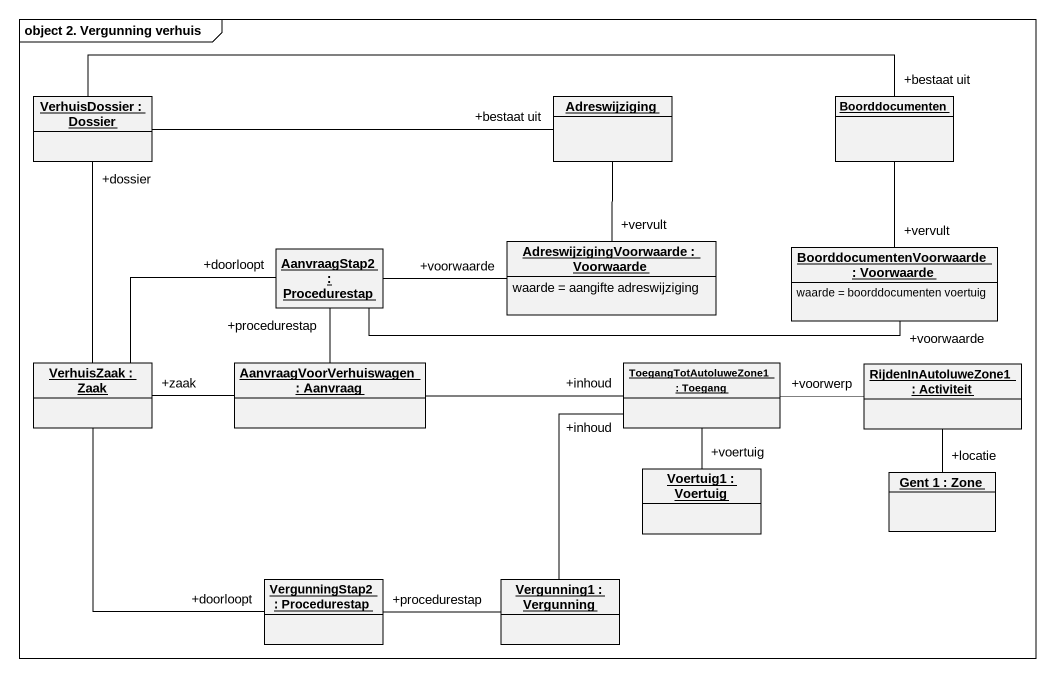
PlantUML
@startuml
mainframe object 2. Vergunning verhuis
hide circle
hide empty members
object "VerhuisDossier : Dossier" as VerhuisDossier
object Adreswijziging
object Boorddocumenten
object "AanvraagStap2 : Procedurestap" as AanvraagStap2
object "AdreswijzigingVoorwaarde : Voorwaarde" as AdreswijzigingVoorwaarde {
  waarde = aangifte adreswijziging
}
object "BoorddocumentenVoorwaarde : Voorwaarde" as BoorddocumentenVoorwaarde {
  waarde = boorddocumenten voertuig
}
object "VerhuisZaak : Zaak" as VerhuisZaak
object "AanvraagVoorVerhuiswagen : Aanvraag" as AanvraagVoorVerhuiswagen
object "ToegangTotAutoluweZone1 : Toegang" as ToegangTotAutoluweZone1
object "RijdenInAutoluweZone1 : Activiteit" as RijdenInAutoluweZone1
object "Voertuig1 : Voertuig" as Voertuig1
object "Gent 1 : Zone" as Gent_1
object "VergunningStap2 : Procedurestap" as VergunningStap2
object "Vergunning1 : Vergunning" as Vergunning1
VerhuisDossier -right- "+bestaat uit" Adreswijziging
VerhuisDossier -right- "+bestaat uit" Boorddocumenten
Adreswijziging -- "+vervult" AdreswijzigingVoorwaarde
Boorddocumenten -- "+vervult" BoorddocumentenVoorwaarde
AanvraagStap2 -right- "+voorwaarde" AdreswijzigingVoorwaarde
AanvraagStap2 -right- "+voorwaarde" BoorddocumentenVoorwaarde
AanvraagStap2 "+procedurestap" -- AanvraagVoorVerhuiswagen
VerhuisZaak -up- "+dossier" VerhuisDossier
VerhuisZaak -right- "+doorloopt" AanvraagStap2
VerhuisZaak -- "+doorloopt" VergunningStap2
AanvraagVoorVerhuiswagen -left- "+zaak" VerhuisZaak
AanvraagVoorVerhuiswagen -right- "+inhoud" ToegangTotAutoluweZone1
ToegangTotAutoluweZone1 -right- "+voorwerp" RijdenInAutoluweZone1
ToegangTotAutoluweZone1 -- "+voertuig" Voertuig1
RijdenInAutoluweZone1 -- "+locatie" Gent_1
VergunningStap2 "+procedurestap" -right- Vergunning1
Vergunning1 -up- "+inhoud" ToegangTotAutoluweZone1
@enduml
